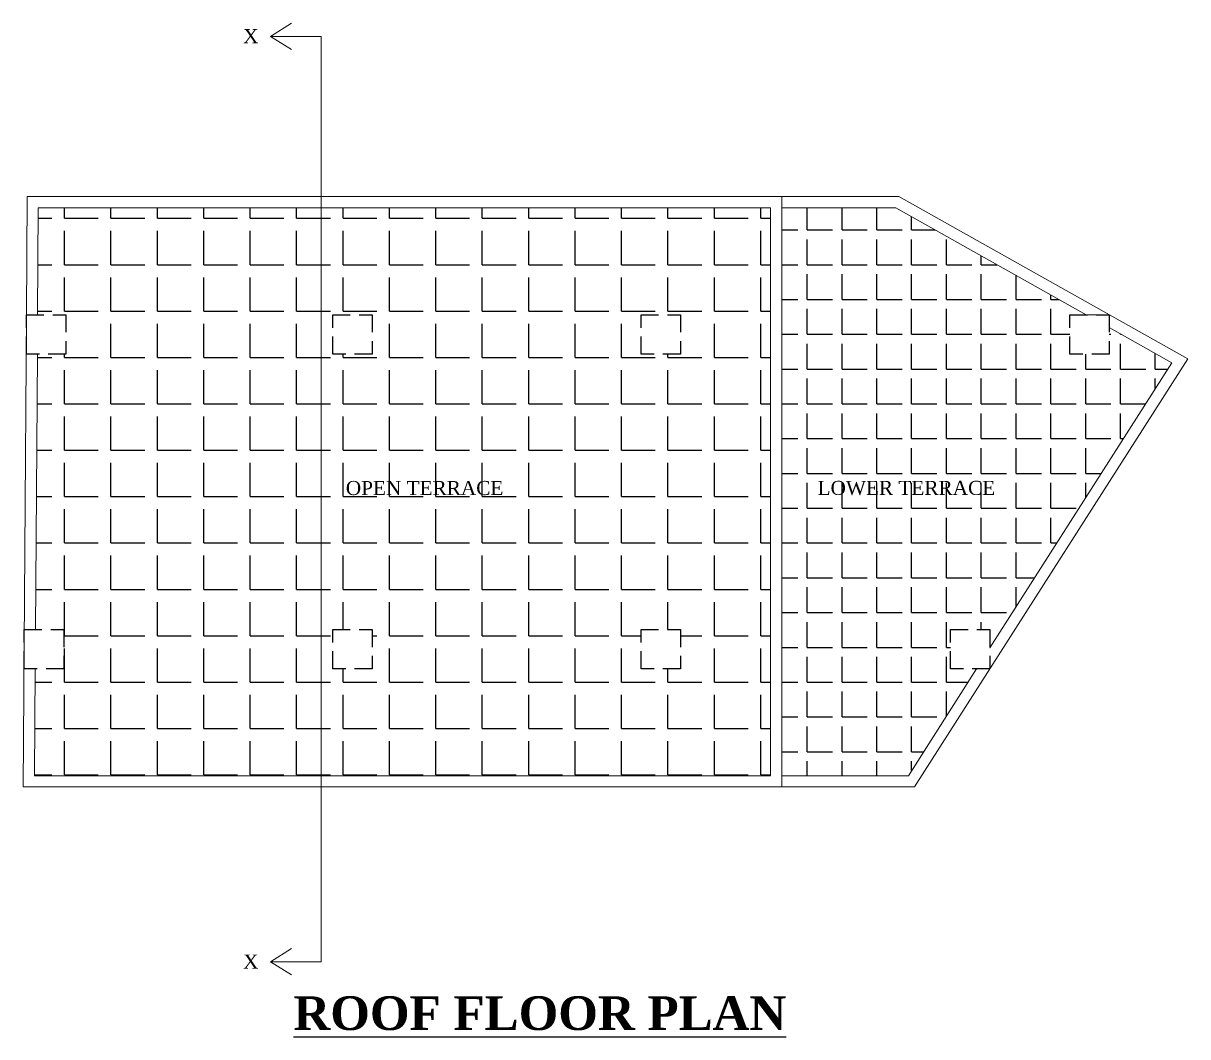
# Model space of a CAD drawing. Header units: inches. Extents: x 4069 to 291496, y -47643 to 12535.
# Drawn here: x 29983 to 30396.9, y 3529.2 to 3889.8 of the extents above; entities that cross this region are included whole.
import ezdxf

# ---------------------------------------------------------------- set-up
doc = ezdxf.new("R2010")
doc.units = ezdxf.units.IN
doc.header["$LTSCALE"] = 5
doc.header["$MEASUREMENT"] = 0
doc.linetypes.add('HIDDEN', pattern=[0.375, 0.25, -0.125])
doc.layers.add('A-WALL', color=7, linetype='Continuous', lineweight=9)
doc.layers.add('TEXT', color=6, linetype='Continuous')
doc.layers.add('WALL', color=7, linetype='Continuous')
doc.styles.add('ordinary', font='times.ttf')
pattern_1 = [(0, (2244.656, 2170.387), (0, 16.5), [12, -4.5]), (90, (2244.656, 2170.387), (-16.5, 1e-15), [12, -4.5])]

msp = doc.modelspace()

# ---------------------------------------------------------------- hatches: boundary and pattern name
at = {"layer": 'WALL', "linetype": 'ByBlock', "ltscale": 5, "true_color": 0xf8991e}
h = msp.add_hatch(dxfattribs=at)
h.set_pattern_fill('ANGLE', color=30, scale=60)
h.set_pattern_definition(pattern_1)
h.paths.add_polyline_path([(30088.92146, 3824.10838), (29988.33506, 3824.10838), (29988.08695, 3786.10838), (29998.08686, 3786.10838), (29998.08686, 3772.10838), (29987.99554, 3772.10838), (29987.35567, 3674.10838), (29997.35559, 3674.10838), (29997.35559, 3660.10838), (29987.26426, 3660.10838), (29987.01615, 3622.10838), (30088.92146, 3622.10838)])
h = msp.add_hatch(dxfattribs=at)
h.set_pattern_fill('ANGLE', color=30, scale=60)
h.set_pattern_definition(pattern_1)
h.paths.add_polyline_path([(30248.59782, 3824.10838), (30088.92146, 3824.10838), (30088.92146, 3622.10838), (30248.59782, 3622.10838)])
h.paths.add_polyline_path([(30106.9767, 3772.10838), (30092.9767, 3772.10838), (30092.9767, 3786.10838), (30106.9767, 3786.10838)], flags=16)
h.paths.add_polyline_path([(30106.9767, 3674.10838), (30106.9767, 3660.10838), (30092.9767, 3660.10838), (30092.9767, 3674.10838)], flags=16)
h.paths.add_polyline_path([(30202.59782, 3772.10838), (30202.59782, 3786.10838), (30216.59782, 3786.10838), (30216.59782, 3772.10838)], flags=16)
h.paths.add_polyline_path([(30202.59782, 3674.10838), (30216.59782, 3674.10838), (30216.59782, 3660.10838), (30202.59782, 3660.10838)], flags=16)
h.paths.add_polyline_path([(30096.97594, 3719.15341), (30154.23441, 3719.15302), (30154.23448, 3729.82894), (30096.97601, 3729.82932)], flags=24)
h = msp.add_hatch(dxfattribs=at)
h.set_pattern_fill('ANGLE', color=30, scale=45)
h.set_pattern_definition([(0, (2244.656, 2170.387), (0, 12.375), [9, -3.375]), (90, (2244.656, 2170.387), (-12.375, 8e-16), [9, -3.375])])
h.paths.add_polyline_path([(30252.59782, 3622.10838), (30297.63067, 3622.10838), (30321.85422, 3660.10838), (30312.59782, 3660.10838), (30312.59782, 3674.10838), (30326.59782, 3674.10838), (30326.59782, 3667.54977), (30391.28838, 3769.03125), (30369.05144, 3781.52066), (30369.05144, 3772.10838), (30355.05144, 3772.10838), (30355.05144, 3786.10838), (30360.88317, 3786.10838), (30293.22557, 3824.10838), (30252.59782, 3824.10838)])
h.paths.add_polyline_path([(30264.82489, 3719.15343), (30329.04803, 3719.15299), (30329.04811, 3729.82891), (30264.82496, 3729.82935)], flags=24)

# ---------------------------------------------------------------- linework, layer by layer
at = {"layer": 'A-WALL', "ltscale": 5}
for p, q in [((30070.92146, 3885.10838), (30078.35062, 3889.78759)), ((30088.92146, 3885.10838), (30070.92146, 3885.10838)), ((30070.92146, 3885.10838), (30078.35062, 3880.42918)), ((30088.92146, 3555.9045), (30088.92146, 3885.10838)), ((29984.08686, 3786.10838), (29984.36109, 3828.10838)), ((29984.36109, 3828.10838), (30294.272, 3828.10838)), ((30252.59782, 3618.10838), (30252.59782, 3828.10838)), ((30294.272, 3828.10838), (30396.93486, 3770.44762)), ((29988.08695, 3786.10838), (29988.33506, 3824.10838)), ((29988.33506, 3824.10838), (30248.59782, 3824.10838)), ((30248.59782, 3622.10838), (30248.59782, 3824.10838)), ((30252.59782, 3824.10838), (30293.22557, 3824.10838)), ((30293.22557, 3824.10838), (30360.88317, 3786.10838)), ((29984.08686, 3786.10838), (29982.98995, 3618.10838)), ((30369.05144, 3786.10838), (30355.05144, 3786.10838)), ((30355.05144, 3783.64912), (30355.08913, 3783.62796)), ((30369.05144, 3781.52066), (30391.28838, 3769.03125)), ((29987.35567, 3674.10838), (29987.99554, 3772.10838)), ((30299.82442, 3618.10838), (30396.93486, 3770.44762)), ((30326.59782, 3667.54977), (30391.28838, 3769.03125)), ((29987.26426, 3660.10838), (29987.01615, 3622.10838)), ((29987.01615, 3622.10838), (29987.26426, 3660.10838)), ((30297.63067, 3622.10838), (30321.85422, 3660.10838)), ((30297.63067, 3622.10838), (30321.85422, 3660.10838)), ((29987.01615, 3622.10838), (30248.59782, 3622.10838)), ((30252.59782, 3622.10838), (30297.63067, 3622.10838)), ((29982.98995, 3618.10838), (30299.82442, 3618.10838)), ((30070.92146, 3555.9045), (30078.35062, 3560.58371)), ((30088.92146, 3555.9045), (30070.92146, 3555.9045)), ((30070.92146, 3555.9045), (30078.35062, 3551.22529))]:
    msp.add_line(p, q, dxfattribs=at)
at = {"layer": 'WALL', "color": 2, "linetype": 'HIDDEN', "ltscale": 5, "elevation": -58.16904}
for points in [[(29984.08686, 3786.10838), (29998.08686, 3786.10838), (29998.08686, 3772.10838), (29984.08686, 3772.10838)], [(30092.9767, 3786.10838), (30106.9767, 3786.10838), (30106.9767, 3772.10838), (30092.9767, 3772.10838)], [(30202.59782, 3786.10838), (30216.59782, 3786.10838), (30216.59782, 3772.10838), (30202.59782, 3772.10838)], [(30355.05144, 3786.10838), (30369.05144, 3786.10838), (30369.05144, 3772.10838), (30355.05144, 3772.10838)], [(29983.35559, 3674.10838), (29997.35559, 3674.10838), (29997.35559, 3660.10838), (29983.35559, 3660.10838)], [(30092.9767, 3674.10838), (30106.9767, 3674.10838), (30106.9767, 3660.10838), (30092.9767, 3660.10838)], [(30202.59782, 3674.10838), (30216.59782, 3674.10838), (30216.59782, 3660.10838), (30202.59782, 3660.10838)], [(30312.59782, 3674.10838), (30326.59782, 3674.10838), (30326.59782, 3660.10838), (30312.59782, 3660.10838)]]:
    msp.add_lwpolyline(points, close=True, dxfattribs=at)

# ---------------------------------------------------------------- texts
at = {"layer": 'TEXT', "style": 'ordinary'}
for p in [(30061.13976, 3882.69353, -58.16904), (30061.13976, 3553.48964, -58.16904)]:
    msp.add_text('X', height=5, dxfattribs=at).set_placement(p)
at = {"layer": 'TEXT', "char_height": 5, "attachment_point": 8, "rotation": 359.9996119, "style": 'ordinary'}
for s, insert in [('OPEN TERRACE', (30125.65026, 3721.88843)), ('LOWER TERRACE', (30296.92567, 3721.88843))]:
    msp.add_mtext_dynamic_manual_height_columns(s, width=101.5687276, gutter_width=1720.71691, heights=[0], dxfattribs=dict(at, insert=insert))
at = {"layer": 'TEXT', "insert": (30166.63031, 3531.47011), "char_height": 12, "width": 219.8150831, "attachment_point": 8, "rotation": 359.9996119, "style": 'ordinary'}
msp.add_mtext('{\\fTimes New Roman|b1|i0|c0|p18;\\LROOF FLOOR PLAN}', dxfattribs=at)

doc.saveas('drawing.dxf')
